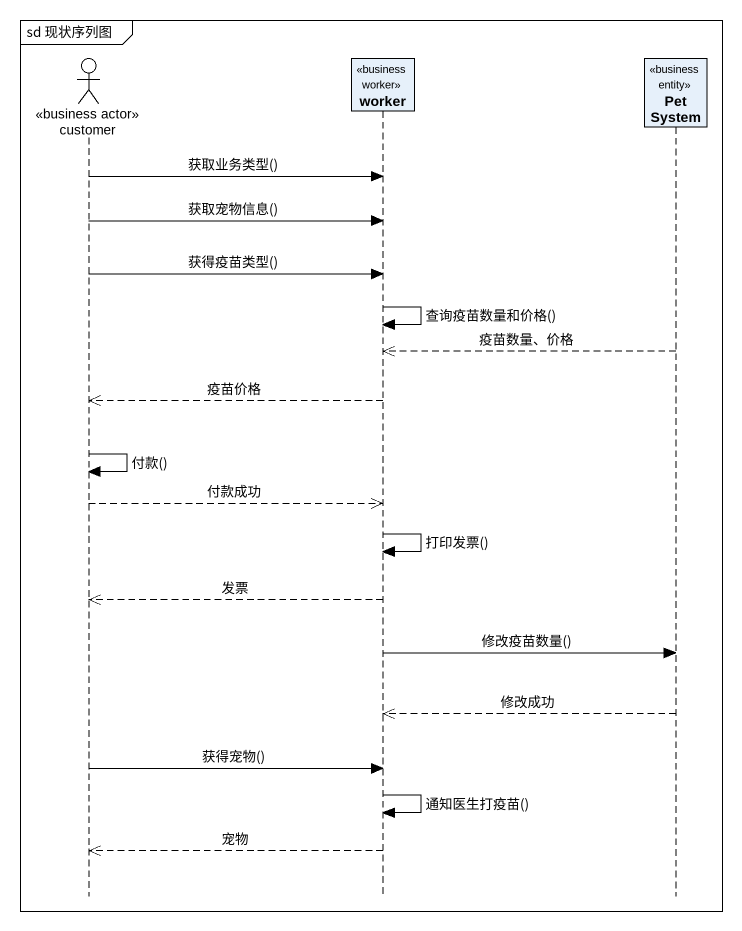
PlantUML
@startuml
mainframe sd 现状序列图
hide footbox
actor customer <<business actor>>
participant worker <<business worker>>
participant "Pet System" as Pet_System <<business entity>>

customer -> worker : 获取业务类型()
customer -> worker : 获取宠物信息()
customer -> worker : 获得疫苗类型()
worker -> worker : 查询疫苗数量和价格()
Pet_System -->> worker : 疫苗数量、价格
worker -->> customer : 疫苗价格
customer -> customer : 付款()
customer -->> worker : 付款成功
worker -> worker : 打印发票()
worker -->> customer : 发票
worker -> Pet_System : 修改疫苗数量()
Pet_System -->> worker : 修改成功
customer -> worker : 获得宠物()
worker -> worker : 通知医生打疫苗()
worker -->> customer : 宠物
@enduml
